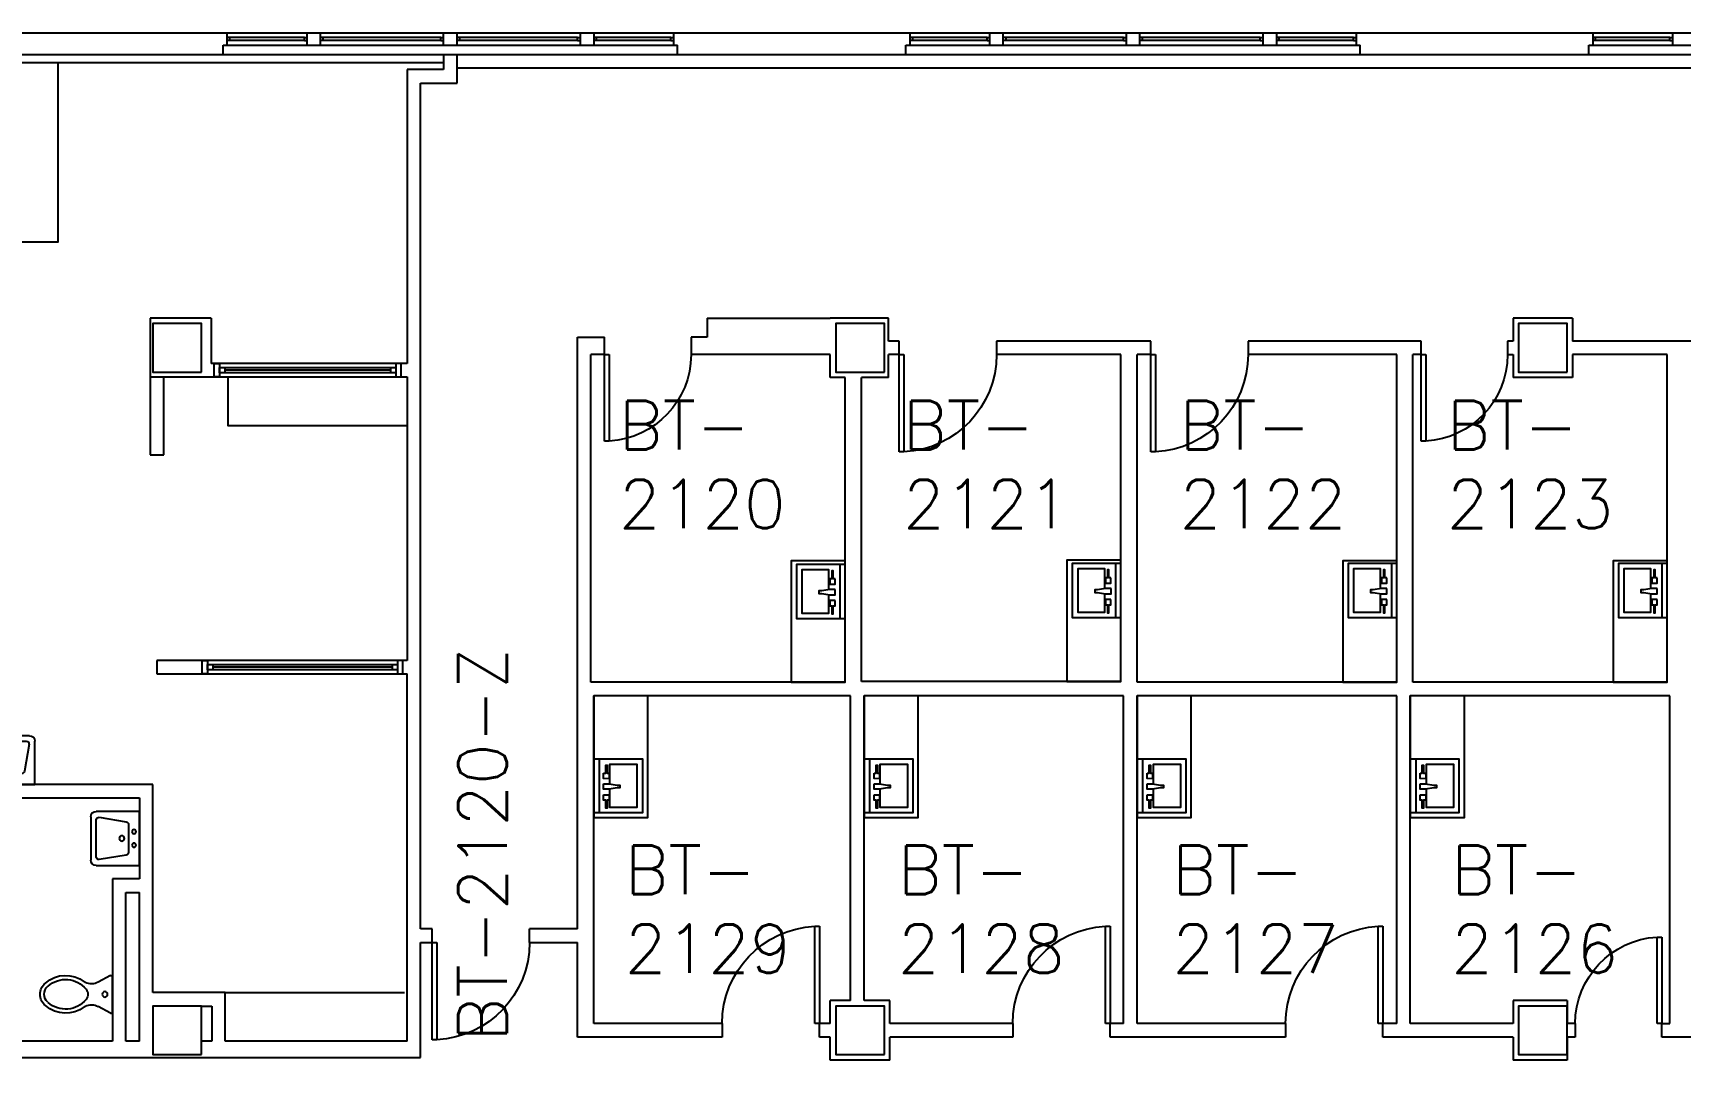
# Model space of a CAD drawing. Extents: x 2988 to 7122, y 18116 to 20102.
# Drawn here: x 4383 to 4992, y 19558 to 19938 of the extents above; entities that cross this region are included whole.
import ezdxf

# ---------------------------------------------------------------- set-up
doc = ezdxf.new("R2010")
doc.units = 0
doc.header["$LTSCALE"] = 48
doc.header["$MEASUREMENT"] = 0
doc.linetypes.add('CENTER', pattern=[2, 1.25, -0.25, 0.25, -0.25])
doc.layers.get('0').update_dxf_attribs({"linetype": 'CONTINUOUS'})
for name, color, linetype in [('ARDOOR', 7, 'CONTINUOUS'), ('ARROOMNO', 4, 'CONTINUOUS'), ('ARWALL', 7, 'CONTINUOUS'), ('ARWINDOW', 7, 'CONTINUOUS'), ('COL', 14, 'CONTINUOUS'), ('EXWALL', 8, 'CONTINUOUS'), ('EXWINDOW', 8, 'CONTINUOUS'), ('MILL', 1, 'CONTINUOUS'), ('MPFIXTURE', 3, 'CONTINUOUS')]:
    doc.layers.add(name, color=color, linetype=linetype)
doc.styles.add('ROMANS', font='romans.shx', dxfattribs={"height": 18})

# ---------------------------------------------------------------- blocks, each defined once
blk = doc.blocks.new('TLT-WALL')
for p, q in [((0, -7), (0, 7)), ((0.75, 7), (0, 7)), ((0.75, 7), (5.25, 4.5)), ((0.75, -7), (5.25, -4.5)), ((0.75, -7), (0, -7))]:
    blk.add_line(p, q)
blk.add_circle((2.75, 0), 1)
for centre, radius, start, end in [((17.29, -4.17), 11.17, 48.37329, 128.19703), ((7.75, 9), 5.15, 240.9454, 296.37777), ((12.09, 0), 3, 141.29885, 218.70115), ((17.29, -4.17), 9.67, 48.37329, 141.29885), ((9.15, 6.18), 2, 296.37777, 308.19703), ((26.04, 5.67), 3.5, 228.37329, 231.01205), ((21.45, 0), 3.8, 308.98795, 51.01205), ((26.04, 5.67), 2, 228.37329, 231.01205), ((21.45, 0), 5.3, 308.98795, 51.01205), ((7.75, -9), 5.15, 63.62223, 119.0546), ((17.29, 4.17), 9.67, 218.70115, 311.62671), ((9.15, -6.18), 2, 51.80297, 63.62223), ((17.29, 4.17), 11.17, 231.80297, 311.62671), ((26.04, -5.67), 3.5, 128.98795, 131.62671), ((26.04, -5.67), 2, 128.98795, 131.62671)]:
    blk.add_arc(centre, radius, start, end)
blk = doc.blocks.new('SNK-WALL_1')
for p, q in [((0, -10), (0, 10)), ((0, 10), (16, 10)), ((14.84, 7.81), (4.84, 6.14)), ((16, -6.82), (16, 6.82)), ((18, 8), (18, -8)), ((4, 5.15), (4, -5.15)), ((16, -10), (0, -10)), ((4.84, -6.14), (14.84, -7.81))]:
    blk.add_line(p, q)
for centre, radius in [((2, 2.5), 0.75), ((6.5, 0), 1), ((2, -2.5), 0.75)]:
    blk.add_circle(centre, radius)
for centre, radius, start, end in [((5, 5.15), 1, 99.46232, 180), ((15, 6.82), 1, 0, 99.46232), ((16, 8), 2, 0, 90), ((5, -5.15), 1, 180, 260.53768), ((15, -6.82), 1, 260.53768, 0), ((16, -8), 2, 270, 0)]:
    blk.add_arc(centre, radius, start, end)
blk = doc.blocks.new('3-00-DR')
at = {"color": 0}
for p, q in [((0, 36), (0, 0)), ((1.75, 36), (0, 36)), ((1.75, 0), (1.75, 36)), ((0, 0), (1.75, 0))]:
    blk.add_line(p, q, dxfattribs=at)
blk.add_arc((-0.08, -0.03), 36.08, 0.04901, 87.09698, dxfattribs=at)
blk = doc.blocks.new('2-08-DR')
at = {"color": 0}
for p, q in [((0, 32), (0, 0)), ((1.75, 32), (0, 32)), ((1.75, 0), (1.75, 32)), ((0, 0), (1.75, 0))]:
    blk.add_line(p, q, dxfattribs=at)
blk.add_arc((-0.09, -0.03), 32.09, 0.06221, 86.71719, dxfattribs=at)
blk = doc.blocks.new('A$C3E56450F')
at = {"layer": 'MPFIXTURE', "linetype": 'CONTINUOUS'}
blk.add_line((16, 20), (16, 0), dxfattribs=at)
for points in [[(18, 20), (0, 20), (0, 0), (18, 0)], [(14.32, 10.75), (12.32, 10.75), (9.32, 10.25), (8.32, 10.25), (8.32, 9.25), (9.32, 9.25), (12.32, 8.75), (14.32, 8.75), (14.32, 10.75)], [(14.31, 6.69), (12.31, 6.69), (12.31, 4.69), (13.06, 4.69), (13.06, 1.69), (13.56, 1.69), (13.56, 4.69), (14.31, 4.69), (14.31, 6.69)]]:
    blk.add_lwpolyline(points, close=True, dxfattribs=at)
for points in [[(12, 10.69), (12, 18), (2, 18), (2, 2), (12, 2), (12, 8.8)], [(14.31, 14.65), (13.56, 14.65), (13.56, 17.65), (13.06, 17.65), (13.06, 14.65), (12.31, 14.65), (12.31, 12.65), (14.31, 12.69), (14.31, 14.65)]]:
    blk.add_lwpolyline(points, dxfattribs=at)
blk = doc.blocks.new('A$C658878DD')
at = {"layer": 'MPFIXTURE', "linetype": 'CONTINUOUS'}
blk.add_line((16, 20), (16, 0), dxfattribs=at)
for points in [[(18, 20), (0, 20), (0, 0), (18, 0)], [(14.32, 10.75), (12.32, 10.75), (9.32, 10.25), (8.32, 10.25), (8.32, 9.25), (9.32, 9.25), (12.32, 8.75), (14.32, 8.75), (14.32, 10.75)], [(14.31, 6.69), (12.31, 6.69), (12.31, 4.69), (13.06, 4.69), (13.06, 1.69), (13.56, 1.69), (13.56, 4.69), (14.31, 4.69), (14.31, 6.69)]]:
    blk.add_lwpolyline(points, close=True, dxfattribs=at)
for points in [[(12, 10.69), (12, 18), (2, 18), (2, 2), (12, 2), (12, 8.8)], [(14.31, 14.65), (13.56, 14.65), (13.56, 17.65), (13.06, 17.65), (13.06, 14.65), (12.31, 14.65), (12.31, 12.65), (14.31, 12.69), (14.31, 14.65)]]:
    blk.add_lwpolyline(points, dxfattribs=at)
blk = doc.blocks.new('A$C688B44AE')
at = {"layer": 'MPFIXTURE', "linetype": 'CONTINUOUS'}
blk.add_line((16, 20), (16, 0), dxfattribs=at)
for points in [[(18, 20), (0, 20), (0, 0), (18, 0)], [(14.32, 10.75), (12.32, 10.75), (9.32, 10.25), (8.32, 10.25), (8.32, 9.25), (9.32, 9.25), (12.32, 8.75), (14.32, 8.75), (14.32, 10.75)], [(14.31, 6.69), (12.31, 6.69), (12.31, 4.69), (13.06, 4.69), (13.06, 1.69), (13.56, 1.69), (13.56, 4.69), (14.31, 4.69), (14.31, 6.69)]]:
    blk.add_lwpolyline(points, close=True, dxfattribs=at)
for points in [[(12, 10.69), (12, 18), (2, 18), (2, 2), (12, 2), (12, 8.8)], [(14.31, 14.65), (13.56, 14.65), (13.56, 17.65), (13.06, 17.65), (13.06, 14.65), (12.31, 14.65), (12.31, 12.65), (14.31, 12.69), (14.31, 14.65)]]:
    blk.add_lwpolyline(points, dxfattribs=at)
blk = doc.blocks.new('A$C76327989')
at = {"layer": 'MPFIXTURE', "linetype": 'CONTINUOUS'}
blk.add_line((16, 20), (16, 0), dxfattribs=at)
for points in [[(18, 20), (0, 20), (0, 0), (18, 0)], [(14.32, 10.75), (12.32, 10.75), (9.32, 10.25), (8.32, 10.25), (8.32, 9.25), (9.32, 9.25), (12.32, 8.75), (14.32, 8.75), (14.32, 10.75)], [(14.31, 6.69), (12.31, 6.69), (12.31, 4.69), (13.06, 4.69), (13.06, 1.69), (13.56, 1.69), (13.56, 4.69), (14.31, 4.69), (14.31, 6.69)]]:
    blk.add_lwpolyline(points, close=True, dxfattribs=at)
for points in [[(12, 10.69), (12, 18), (2, 18), (2, 2), (12, 2), (12, 8.8)], [(14.31, 14.65), (13.56, 14.65), (13.56, 17.65), (13.06, 17.65), (13.06, 14.65), (12.31, 14.65), (12.31, 12.65), (14.31, 12.69), (14.31, 14.65)]]:
    blk.add_lwpolyline(points, dxfattribs=at)
blk = doc.blocks.new('A$C51BF03B4')
at = {"layer": 'MPFIXTURE', "linetype": 'CONTINUOUS'}
blk.add_line((2, 20), (2, 0), dxfattribs=at)
blk.add_lwpolyline([(0, 20), (18, 20), (18, 0), (0, 0)], close=True, dxfattribs=at)
at = {"layer": 'MPFIXTURE', "linetype": 'CONTINUOUS', "flags": 128}
blk.add_lwpolyline([(3.69, 14.65), (4.44, 14.65), (4.44, 17.65), (4.94, 17.65), (4.94, 14.65), (5.69, 14.65), (5.69, 12.65), (3.69, 12.69), (3.69, 14.65)], dxfattribs=at)
at = {"layer": 'MPFIXTURE', "linetype": 'CONTINUOUS'}
blk.add_lwpolyline([(6, 10.69), (6, 18), (16, 18), (16, 2), (6, 2), (6, 8.8)], dxfattribs=at)
at = {"layer": 'MPFIXTURE', "linetype": 'CONTINUOUS', "flags": 128}
for points in [[(3.68, 10.75), (5.68, 10.75), (8.68, 10.25), (9.68, 10.25), (9.68, 9.25), (8.68, 9.25), (5.68, 8.75), (3.68, 8.75), (3.68, 10.75)], [(3.69, 6.69), (5.69, 6.69), (5.69, 4.69), (4.94, 4.69), (4.94, 1.69), (4.44, 1.69), (4.44, 4.69), (3.69, 4.69), (3.69, 6.69)]]:
    blk.add_lwpolyline(points, close=True, dxfattribs=at)
blk = doc.blocks.new('A$C661D4C3B')
at = {"layer": 'MPFIXTURE', "linetype": 'CONTINUOUS'}
blk.add_line((2, 20), (2, 0), dxfattribs=at)
blk.add_lwpolyline([(0, 20), (18, 20), (18, 0), (0, 0)], close=True, dxfattribs=at)
at = {"layer": 'MPFIXTURE', "linetype": 'CONTINUOUS', "flags": 128}
blk.add_lwpolyline([(3.69, 14.65), (4.44, 14.65), (4.44, 17.65), (4.94, 17.65), (4.94, 14.65), (5.69, 14.65), (5.69, 12.65), (3.69, 12.69), (3.69, 14.65)], dxfattribs=at)
at = {"layer": 'MPFIXTURE', "linetype": 'CONTINUOUS'}
blk.add_lwpolyline([(6, 10.69), (6, 18), (16, 18), (16, 2), (6, 2), (6, 8.8)], dxfattribs=at)
at = {"layer": 'MPFIXTURE', "linetype": 'CONTINUOUS', "flags": 128}
for points in [[(3.68, 10.75), (5.68, 10.75), (8.68, 10.25), (9.68, 10.25), (9.68, 9.25), (8.68, 9.25), (5.68, 8.75), (3.68, 8.75), (3.68, 10.75)], [(3.69, 6.69), (5.69, 6.69), (5.69, 4.69), (4.94, 4.69), (4.94, 1.69), (4.44, 1.69), (4.44, 4.69), (3.69, 4.69), (3.69, 6.69)]]:
    blk.add_lwpolyline(points, close=True, dxfattribs=at)
blk = doc.blocks.new('A$C4F474D9F')
at = {"layer": 'MPFIXTURE', "linetype": 'CONTINUOUS'}
blk.add_line((2, 20), (2, 0), dxfattribs=at)
blk.add_lwpolyline([(0, 20), (18, 20), (18, 0), (0, 0)], close=True, dxfattribs=at)
at = {"layer": 'MPFIXTURE', "linetype": 'CONTINUOUS', "flags": 128}
blk.add_lwpolyline([(3.69, 14.65), (4.44, 14.65), (4.44, 17.65), (4.94, 17.65), (4.94, 14.65), (5.69, 14.65), (5.69, 12.65), (3.69, 12.69), (3.69, 14.65)], dxfattribs=at)
at = {"layer": 'MPFIXTURE', "linetype": 'CONTINUOUS'}
blk.add_lwpolyline([(6, 10.69), (6, 18), (16, 18), (16, 2), (6, 2), (6, 8.8)], dxfattribs=at)
at = {"layer": 'MPFIXTURE', "linetype": 'CONTINUOUS', "flags": 128}
for points in [[(3.68, 10.75), (5.68, 10.75), (8.68, 10.25), (9.68, 10.25), (9.68, 9.25), (8.68, 9.25), (5.68, 8.75), (3.68, 8.75), (3.68, 10.75)], [(3.69, 6.69), (5.69, 6.69), (5.69, 4.69), (4.94, 4.69), (4.94, 1.69), (4.44, 1.69), (4.44, 4.69), (3.69, 4.69), (3.69, 6.69)]]:
    blk.add_lwpolyline(points, close=True, dxfattribs=at)
blk = doc.blocks.new('A$C050E2C8B')
at = {"layer": 'MPFIXTURE', "linetype": 'CONTINUOUS'}
blk.add_line((2, 20), (2, 0), dxfattribs=at)
blk.add_lwpolyline([(0, 20), (18, 20), (18, 0), (0, 0)], close=True, dxfattribs=at)
at = {"layer": 'MPFIXTURE', "linetype": 'CONTINUOUS', "flags": 128}
blk.add_lwpolyline([(3.69, 14.65), (4.44, 14.65), (4.44, 17.65), (4.94, 17.65), (4.94, 14.65), (5.69, 14.65), (5.69, 12.65), (3.69, 12.69), (3.69, 14.65)], dxfattribs=at)
at = {"layer": 'MPFIXTURE', "linetype": 'CONTINUOUS'}
blk.add_lwpolyline([(6, 10.69), (6, 18), (16, 18), (16, 2), (6, 2), (6, 8.8)], dxfattribs=at)
at = {"layer": 'MPFIXTURE', "linetype": 'CONTINUOUS', "flags": 128}
for points in [[(3.68, 10.75), (5.68, 10.75), (8.68, 10.25), (9.68, 10.25), (9.68, 9.25), (8.68, 9.25), (5.68, 8.75), (3.68, 8.75), (3.68, 10.75)], [(3.69, 6.69), (5.69, 6.69), (5.69, 4.69), (4.94, 4.69), (4.94, 1.69), (4.44, 1.69), (4.44, 4.69), (3.69, 4.69), (3.69, 6.69)]]:
    blk.add_lwpolyline(points, close=True, dxfattribs=at)

msp = doc.modelspace()

# ---------------------------------------------------------------- linework, layer by layer
at = {"layer": 'ARWALL'}
for p, q in [((4373.47, 19926.71), (4534.47, 19926.71)), ((4593.97, 19818.72), (4593.97, 19825.21)), ((4530.26, 19601.21), (4530.26, 19606.21)), ((4566.26, 19601.21), (4566.26, 19606.21)), ((4984.97, 19571.21), (4987.97, 19571.21))]:
    msp.add_line(p, q, dxfattribs=at)
at = {"layer": 'ARWALL', "linetype": 'CONTINUOUS'}
for p, q in [((4534.47, 19929.71), (4534.47, 19924.12)), ((4539.47, 19919.12), (4539.47, 19929.71)), ((4520.97, 19924.12), (4520.97, 19815.46)), ((4534.47, 19924.12), (4520.97, 19924.12)), ((4525.97, 19606.21), (4525.97, 19919.12)), ((4525.97, 19919.12), (4539.47, 19919.12)), ((4425.97, 19832.21), (4425.97, 19781.62)), ((4448.47, 19832.21), (4425.97, 19832.21)), ((4448.47, 19832.21), (4448.47, 19815.46)), ((4631.97, 19832.21), (4677.47, 19832.21)), ((4631.97, 19832.21), (4631.97, 19825.21)), ((4698.97, 19832.21), (4677.47, 19832.21)), ((4698.97, 19823.71), (4698.97, 19832.21)), ((4951.97, 19832.21), (4929.97, 19832.21)), ((4929.97, 19832.21), (4929.97, 19823.71)), ((4951.97, 19832.21), (4951.97, 19823.71)), ((4583.97, 19692.46), (4583.97, 19825.21)), ((4583.97, 19825.21), (4593.97, 19825.21)), ((4631.97, 19825.21), (4625.97, 19825.21)), ((4625.97, 19825.21), (4625.97, 19818.71)), ((4702.97, 19823.71), (4698.97, 19823.71)), ((4702.97, 19818.71), (4702.97, 19823.71)), ((4795.97, 19823.71), (4738.97, 19823.71)), ((4738.97, 19823.71), (4738.97, 19818.71)), ((4795.97, 19818.71), (4795.97, 19823.71)), ((4895.97, 19823.71), (4831.98, 19823.71)), ((4831.98, 19823.71), (4831.98, 19818.71)), ((4895.97, 19818.71), (4895.97, 19823.71)), ((4927.97, 19823.71), (4927.97, 19818.71)), ((4929.97, 19823.71), (4927.97, 19823.71)), ((4999.45, 19823.71), (4951.97, 19823.71)), ((4520.97, 19815.46), (4448.47, 19815.46)), ((4588.97, 19697.46), (4588.97, 19818.72)), ((4593.97, 19818.72), (4588.97, 19818.72)), ((4677.47, 19818.71), (4625.97, 19818.71)), ((4677.47, 19810.21), (4677.47, 19818.71)), ((4702.97, 19818.71), (4698.97, 19818.71)), ((4698.97, 19810.21), (4698.97, 19818.71)), ((4784.97, 19818.71), (4738.97, 19818.71)), ((4784.97, 19697.71), (4784.97, 19818.71)), ((4790.97, 19697.46), (4790.97, 19818.71)), ((4795.97, 19818.71), (4790.97, 19818.71)), ((4886.97, 19818.71), (4831.98, 19818.71)), ((4886.97, 19697.46), (4886.97, 19818.71)), ((4892.97, 19697.46), (4892.97, 19818.71)), ((4895.97, 19818.71), (4892.97, 19818.71)), ((4927.97, 19818.71), (4929.97, 19818.71)), ((4929.97, 19818.71), (4929.97, 19810.21)), ((4986.97, 19818.71), (4951.97, 19818.71)), ((4951.97, 19818.71), (4951.97, 19810.21)), ((4986.97, 19697.46), (4986.97, 19818.71)), ((4425.97, 19810.46), (4520.97, 19810.46)), ((4430.97, 19781.62), (4430.97, 19810.46)), ((4520.97, 19810.46), (4520.97, 19705.55)), ((4682.97, 19810.21), (4677.47, 19810.21)), ((4682.97, 19697.46), (4682.97, 19810.21)), ((4688.97, 19697.71), (4688.97, 19810.21)), ((4698.97, 19810.21), (4688.97, 19810.21)), ((4951.97, 19810.21), (4929.97, 19810.21)), ((4425.97, 19781.62), (4430.97, 19781.62)), ((4428.47, 19705.55), (4428.47, 19700.55)), ((4520.97, 19705.55), (4428.47, 19705.55)), ((4428.47, 19700.55), (4520.97, 19700.55)), ((4520.97, 19564.71), (4520.97, 19700.55)), ((4682.97, 19697.46), (4588.97, 19697.46)), ((4784.97, 19697.71), (4688.97, 19697.71)), ((4886.97, 19697.46), (4790.97, 19697.46)), ((4986.97, 19697.46), (4892.97, 19697.46)), ((4583.97, 19606.21), (4583.97, 19692.46)), ((4589.97, 19571.21), (4589.97, 19692.46)), ((4684.97, 19692.46), (4589.97, 19692.46)), ((4684.97, 19579.71), (4684.97, 19692.46)), ((4785.97, 19692.46), (4689.97, 19692.46)), ((4689.97, 19579.71), (4689.97, 19692.46)), ((4785.97, 19571.21), (4785.97, 19692.46)), ((4886.97, 19692.46), (4790.97, 19692.46)), ((4790.97, 19571.21), (4790.97, 19692.46)), ((4886.97, 19571.21), (4886.97, 19692.46)), ((4987.97, 19692.46), (4891.97, 19692.46)), ((4891.97, 19571.21), (4891.97, 19692.46)), ((4987.97, 19571.21), (4987.97, 19692.46)), ((4426.97, 19659.71), (4338.47, 19659.71)), ((4426.97, 19582.71), (4426.97, 19659.71)), ((4343.47, 19654.71), (4421.97, 19654.71)), ((4421.97, 19654.71), (4421.97, 19624.71)), ((4411.97, 19624.71), (4411.97, 19564.71)), ((4421.97, 19624.71), (4411.97, 19624.71)), ((4416.97, 19564.71), (4416.97, 19619.71)), ((4416.97, 19619.71), (4421.97, 19619.71)), ((4421.97, 19564.71), (4421.97, 19619.71)), ((4530.26, 19606.21), (4525.97, 19606.21)), ((4583.97, 19606.21), (4566.26, 19606.21)), ((4525.97, 19558.71), (4525.97, 19601.21)), ((4525.97, 19601.21), (4530.26, 19601.21)), ((4566.26, 19601.21), (4583.97, 19601.21)), ((4583.97, 19566.21), (4583.97, 19601.21)), ((4453.73, 19582.71), (4426.97, 19582.71)), ((4453.73, 19564.71), (4453.73, 19582.71)), ((4684.97, 19579.71), (4677.47, 19579.71)), ((4677.47, 19571.21), (4677.47, 19579.71)), ((4699.47, 19579.71), (4689.97, 19579.71)), ((4699.47, 19571.21), (4699.47, 19579.71)), ((4949.97, 19579.71), (4929.97, 19579.71)), ((4929.97, 19579.71), (4929.97, 19571.21)), ((4949.97, 19579.71), (4949.97, 19571.21)), ((4444.97, 19577.71), (4448.73, 19577.71)), ((4448.73, 19577.71), (4448.73, 19564.71)), ((4637.47, 19566.21), (4583.97, 19566.21)), ((4637.47, 19571.21), (4589.97, 19571.21)), ((4637.47, 19571.21), (4637.47, 19566.21)), ((4677.47, 19571.21), (4673.47, 19571.21)), ((4673.47, 19566.21), (4673.47, 19571.21)), ((4677.47, 19566.21), (4673.47, 19566.21)), ((4677.47, 19557.71), (4677.47, 19566.21)), ((4744.97, 19571.21), (4699.47, 19571.21)), ((4744.97, 19566.21), (4699.47, 19566.21)), ((4699.47, 19557.71), (4699.47, 19566.21)), ((4744.97, 19571.21), (4744.97, 19566.21)), ((4785.97, 19571.21), (4780.97, 19571.21)), ((4780.97, 19566.21), (4780.97, 19571.21)), ((4845.86, 19566.21), (4780.97, 19566.21)), ((4845.86, 19571.21), (4790.97, 19571.21)), ((4845.86, 19571.21), (4845.86, 19566.21)), ((4886.97, 19571.21), (4881.86, 19571.21)), ((4881.86, 19566.21), (4881.86, 19571.21)), ((4929.97, 19566.21), (4881.86, 19566.21)), ((4929.97, 19571.21), (4891.97, 19571.21)), ((4929.97, 19566.21), (4929.97, 19557.71)), ((4952.97, 19571.21), (4949.97, 19571.21)), ((4952.97, 19566.21), (4949.97, 19566.21)), ((4949.97, 19566.21), (4949.97, 19557.71)), ((4952.97, 19571.21), (4952.97, 19566.21)), ((4984.97, 19566.21), (4984.97, 19571.21)), ((5041.47, 19566.21), (4984.97, 19566.21)), ((4411.97, 19564.71), (4343.47, 19564.71)), ((4421.97, 19564.71), (4416.97, 19564.71)), ((4448.73, 19564.71), (4444.97, 19564.71)), ((4520.97, 19564.71), (4453.73, 19564.71)), ((4284.98, 19558.71), (4525.97, 19558.71)), ((4699.47, 19557.71), (4677.47, 19557.71)), ((4949.97, 19557.71), (4929.97, 19557.71))]:
    msp.add_line(p, q, dxfattribs=at)
at = {"layer": 'ARWALL'}
msp.add_lwpolyline([(5189.97, 19924.71), (4539.47, 19924.71)], dxfattribs=at)
at = {"layer": 'ARWINDOW', "linetype": 'CONTINUOUS'}
for p, q in [((4453.6, 19813.96), (4453.6, 19811.96)), ((4514.83, 19812.96), (4453.6, 19812.96)), ((4514.83, 19813.96), (4514.83, 19811.96)), ((4449.13, 19704.05), (4449.13, 19702.05)), ((4515.43, 19703.05), (4449.13, 19703.05)), ((4515.43, 19704.05), (4515.43, 19702.05))]:
    msp.add_line(p, q, dxfattribs=at)
for points in [[(4451.6, 19810.46), (4449.6, 19810.46), (4449.6, 19815.46), (4451.6, 19815.46)], [(4516.83, 19810.46), (4518.83, 19810.46), (4518.83, 19815.46), (4516.83, 19815.46)], [(4516.83, 19813.96), (4516.83, 19811.96), (4451.6, 19811.96), (4451.6, 19813.96)], [(4447.13, 19700.55), (4445.13, 19700.55), (4445.13, 19705.55), (4447.13, 19705.55)], [(4517.43, 19704.05), (4517.43, 19702.05), (4447.13, 19702.05), (4447.13, 19704.05)], [(4517.43, 19700.55), (4519.43, 19700.55), (4519.43, 19705.55), (4517.43, 19705.55)]]:
    msp.add_lwpolyline(points, close=True, dxfattribs=at)
at = {"layer": 'COL', "linetype": 'CONTINUOUS'}
for points in [[(4444.97, 19812.21), (4444.97, 19830.21), (4426.97, 19830.21), (4426.97, 19812.21), (4444.97, 19812.21)], [(4697.47, 19812.21), (4697.47, 19830.21), (4679.47, 19830.21), (4679.47, 19812.21), (4697.47, 19812.21)], [(4949.97, 19812.21), (4949.97, 19830.21), (4931.97, 19830.21), (4931.97, 19812.21), (4949.97, 19812.21)], [(4444.97, 19559.71), (4444.97, 19577.71), (4426.97, 19577.71), (4426.97, 19559.71), (4444.97, 19559.71)], [(4697.47, 19559.71), (4697.47, 19577.71), (4679.47, 19577.71), (4679.47, 19559.71), (4697.47, 19559.71)], [(4949.97, 19559.71), (4949.97, 19577.71), (4931.97, 19577.71), (4931.97, 19559.71), (4949.97, 19559.71)]]:
    msp.add_lwpolyline(points, dxfattribs=at)
at = {"layer": 'EXWALL'}
for p, q in [((4115.97, 19937.71), (5917.47, 19937.71)), ((4452.97, 19933.21), (4620.97, 19933.21)), ((4705.47, 19933.21), (4873.47, 19933.21)), ((4957.97, 19933.21), (5075.47, 19933.21)), ((4368.47, 19929.71), (4539.47, 19929.71)), ((4539.47, 19929.71), (4873.47, 19929.71)), ((4873.47, 19929.71), (5075.47, 19929.71))]:
    msp.add_line(p, q, dxfattribs=at)
at = {"layer": 'EXWALL', "linetype": 'CENTER'}
for p, q in [((4452.97, 19929.71), (4452.97, 19933.21)), ((4620.97, 19929.71), (4620.97, 19933.21)), ((4705.47, 19929.71), (4705.47, 19933.21)), ((4873.47, 19929.71), (4873.47, 19933.21)), ((4957.97, 19929.71), (4957.97, 19933.21))]:
    msp.add_line(p, q, dxfattribs=at)
at = {"layer": 'EXWINDOW'}
for p, q in [((4454.47, 19933.21), (4454.47, 19937.71)), ((4483.97, 19933.21), (4483.97, 19937.71)), ((4488.97, 19933.21), (4488.97, 19937.71)), ((4534.47, 19933.21), (4534.47, 19937.71)), ((4539.47, 19933.21), (4539.47, 19937.71)), ((4584.97, 19937.71), (4584.97, 19933.21)), ((4589.97, 19937.71), (4589.97, 19933.21)), ((4619.47, 19937.71), (4619.47, 19933.21)), ((4706.97, 19933.21), (4706.97, 19937.71)), ((4736.47, 19933.21), (4736.47, 19937.71)), ((4741.47, 19933.21), (4741.47, 19937.71)), ((4786.97, 19933.21), (4786.97, 19937.71)), ((4791.97, 19933.21), (4791.97, 19937.71)), ((4837.47, 19937.71), (4837.47, 19933.21)), ((4842.47, 19937.71), (4842.47, 19933.21)), ((4871.97, 19937.71), (4871.97, 19933.21)), ((4959.47, 19937.71), (4959.47, 19933.21)), ((4988.97, 19937.71), (4988.97, 19933.21)), ((4455.47, 19935.96), (4454.47, 19935.96)), ((4455.47, 19934.96), (4454.47, 19934.96)), ((4455.47, 19934.96), (4455.47, 19935.96)), ((4482.97, 19935.96), (4455.47, 19935.96)), ((4482.97, 19934.96), (4455.47, 19934.96)), ((4482.97, 19934.96), (4482.97, 19935.96)), ((4482.97, 19935.96), (4483.97, 19935.96)), ((4482.97, 19934.96), (4483.97, 19934.96)), ((4489.97, 19935.96), (4488.97, 19935.96)), ((4489.97, 19934.96), (4488.97, 19934.96)), ((4533.47, 19935.96), (4489.97, 19935.96)), ((4489.97, 19934.96), (4489.97, 19935.96)), ((4533.47, 19934.96), (4489.97, 19934.96)), ((4533.47, 19935.96), (4534.47, 19935.96)), ((4533.47, 19934.96), (4533.47, 19935.96)), ((4533.47, 19934.96), (4534.47, 19934.96)), ((4540.47, 19935.96), (4539.47, 19935.96)), ((4540.47, 19934.96), (4539.47, 19934.96)), ((4540.47, 19934.96), (4540.47, 19935.96)), ((4583.97, 19935.96), (4540.47, 19935.96)), ((4583.97, 19934.96), (4540.47, 19934.96)), ((4583.97, 19934.96), (4583.97, 19935.96)), ((4583.97, 19935.96), (4584.97, 19935.96)), ((4583.97, 19934.96), (4584.97, 19934.96)), ((4590.97, 19935.96), (4589.97, 19935.96)), ((4590.97, 19934.96), (4589.97, 19934.96)), ((4618.47, 19935.96), (4590.97, 19935.96)), ((4590.97, 19934.96), (4590.97, 19935.96)), ((4618.47, 19934.96), (4590.97, 19934.96)), ((4618.47, 19935.96), (4619.47, 19935.96)), ((4618.47, 19934.96), (4618.47, 19935.96)), ((4618.47, 19934.96), (4619.47, 19934.96)), ((4707.97, 19935.96), (4706.97, 19935.96)), ((4707.97, 19934.96), (4706.97, 19934.96)), ((4735.47, 19935.96), (4707.97, 19935.96)), ((4707.97, 19934.96), (4707.97, 19935.96)), ((4735.47, 19934.96), (4707.97, 19934.96)), ((4735.47, 19935.96), (4736.47, 19935.96)), ((4735.47, 19934.96), (4735.47, 19935.96)), ((4735.47, 19934.96), (4736.47, 19934.96)), ((4742.47, 19935.96), (4741.47, 19935.96)), ((4742.47, 19934.96), (4741.47, 19934.96)), ((4785.97, 19935.96), (4742.47, 19935.96)), ((4742.47, 19934.96), (4742.47, 19935.96)), ((4785.97, 19934.96), (4742.47, 19934.96)), ((4785.97, 19934.96), (4785.97, 19935.96)), ((4785.97, 19935.96), (4786.97, 19935.96)), ((4785.97, 19934.96), (4786.97, 19934.96)), ((4792.97, 19935.96), (4791.97, 19935.96)), ((4792.97, 19934.96), (4791.97, 19934.96)), ((4836.47, 19935.96), (4792.97, 19935.96)), ((4792.97, 19934.96), (4792.97, 19935.96)), ((4836.47, 19934.96), (4792.97, 19934.96)), ((4836.47, 19935.96), (4837.47, 19935.96)), ((4836.47, 19934.96), (4836.47, 19935.96)), ((4836.47, 19934.96), (4837.47, 19934.96)), ((4843.47, 19935.96), (4842.47, 19935.96)), ((4843.47, 19934.96), (4842.47, 19934.96)), ((4870.97, 19935.96), (4843.47, 19935.96)), ((4843.47, 19934.96), (4843.47, 19935.96)), ((4870.97, 19934.96), (4843.47, 19934.96)), ((4870.97, 19934.96), (4870.97, 19935.96)), ((4870.97, 19935.96), (4871.97, 19935.96)), ((4870.97, 19934.96), (4871.97, 19934.96)), ((4960.47, 19935.96), (4959.47, 19935.96)), ((4960.47, 19934.96), (4959.47, 19934.96)), ((4960.47, 19934.96), (4960.47, 19935.96)), ((4987.97, 19935.96), (4960.47, 19935.96)), ((4987.97, 19934.96), (4960.47, 19934.96)), ((4987.97, 19935.96), (4988.97, 19935.96)), ((4987.97, 19934.96), (4987.97, 19935.96)), ((4987.97, 19934.96), (4988.97, 19934.96))]:
    msp.add_line(p, q, dxfattribs=at)
at = {"layer": 'MILL'}
msp.add_lwpolyline([(4373.47, 19860.37), (4391.97, 19860.37), (4391.97, 19926.71)], dxfattribs=at)
for points, elevation in [([(4454.73, 19810.46), (4454.73, 19792.46), (4520.97, 19792.46)], -36), ([(4453.73, 19582.71), (4519.97, 19582.71)], 38.22)]:
    msp.add_lwpolyline(points, dxfattribs=dict(at, elevation=elevation))
for points in [[(4682.97, 19742.46), (4662.97, 19742.46), (4662.97, 19697.46), (4682.97, 19697.46)], [(4784.97, 19742.71), (4764.97, 19742.71), (4764.97, 19697.71), (4784.97, 19697.71)], [(4886.97, 19742.46), (4866.97, 19742.46), (4866.97, 19697.46), (4886.97, 19697.46)], [(4986.97, 19742.46), (4966.97, 19742.46), (4966.97, 19697.46), (4986.97, 19697.46)], [(4589.97, 19647.46), (4609.97, 19647.46), (4609.97, 19692.46), (4589.97, 19692.46)], [(4689.97, 19647.46), (4709.97, 19647.46), (4709.97, 19692.46), (4689.97, 19692.46)], [(4790.97, 19647.46), (4810.97, 19647.46), (4810.97, 19692.46), (4790.97, 19692.46)], [(4891.97, 19647.46), (4911.97, 19647.46), (4911.97, 19692.46), (4891.97, 19692.46)]]:
    msp.add_lwpolyline(points, close=True, dxfattribs=at)

# ---------------------------------------------------------------- block references
at = {"layer": 'ARDOOR', "xscale": -1, "rotation": 180}
for name, p in [('2-08-DR', (4593.97, 19818.71)), ('3-00-DR', (4702.97, 19818.71)), ('3-00-DR', (4795.98, 19818.7)), ('2-08-DR', (4895.97, 19818.71)), ('3-00-DR', (4530.26, 19601.21))]:
    msp.add_blockref(name, p, dxfattribs=at)
at = {"layer": 'ARDOOR', "xscale": -1}
for name, p in [('3-00-DR', (4673.47, 19571.21)), ('3-00-DR', (4780.97, 19571.21)), ('3-00-DR', (4881.86, 19571.21)), ('2-08-DR', (4984.97, 19571.21))]:
    msp.add_blockref(name, p, dxfattribs=at)
at = {"layer": 'MPFIXTURE'}
for name, p in [('A$C3E56450F', (4664.97, 19721.08)), ('A$C658878DD', (4766.97, 19721.44)), ('A$C688B44AE', (4868.97, 19721.44)), ('A$C76327989', (4968.97, 19721.44)), ('A$C51BF03B4', (4589.97, 19649.16)), ('A$C661D4C3B', (4689.97, 19649.16)), ('A$C4F474D9F', (4790.97, 19649.16)), ('A$C050E2C8B', (4891.97, 19649.16))]:
    msp.add_blockref(name, p, dxfattribs=at)
at = {"layer": 'MPFIXTURE', "xscale": -1, "rotation": 270}
msp.add_blockref('SNK-WALL_1', (4373.33, 19659.71), dxfattribs=at)
at = {"layer": 'MPFIXTURE', "xscale": -1}
for name, p in [('SNK-WALL_1', (4421.97, 19639.71)), ('TLT-WALL', (4411.97, 19582.04))]:
    msp.add_blockref(name, p, dxfattribs=at)

# ---------------------------------------------------------------- texts
at = {"layer": 'ARROOMNO', "style": 'ROMANS'}
for s, p in [('BT-', (4599.27, 19783.57)), ('BT-', (4704.34, 19783.57)), ('BT-', (4806.63, 19783.57)), ('BT-', (4905.43, 19783.57)), ('2120', (4599.27, 19754.43)), ('2121', (4704.34, 19754.43)), ('2122', (4806.63, 19754.43)), ('2123', (4905.43, 19754.43)), ('BT-', (4601.44, 19619.07)), ('BT-', (4702.44, 19619.07)), ('BT-', (4803.96, 19619.07)), ('BT-', (4907.09, 19619.07)), ('2129', (4601.44, 19589.92)), ('2128', (4702.44, 19589.92)), ('2127', (4803.96, 19589.92)), ('2126', (4907.09, 19589.92))]:
    msp.add_text(s, height=18, dxfattribs=at).set_placement(p)
msp.add_text('BT-2120-Z', height=18, rotation=90, dxfattribs=at).set_placement((4557.86, 19564.57))

doc.saveas('drawing.dxf')
